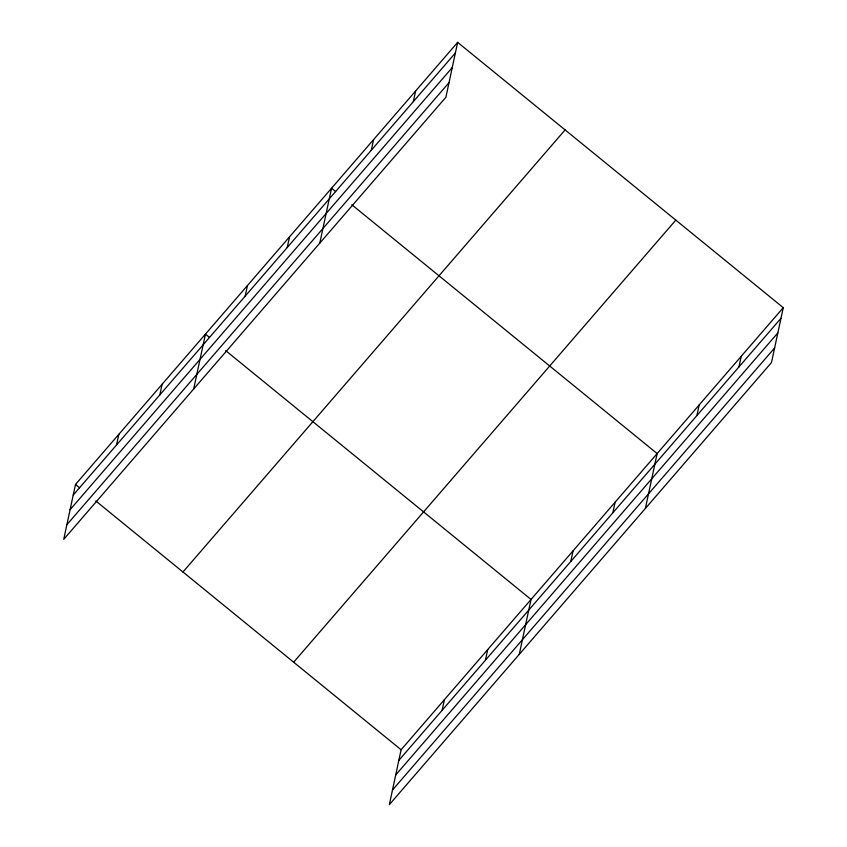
<?xml version="1.0" encoding="UTF-8"?>
<svg xmlns="http://www.w3.org/2000/svg" width="847" height="847" viewBox="0 0 847 847"><rect width="100%" height="100%" fill="white"/><g stroke="black" fill="none" stroke-linecap="round" stroke-linejoin="round"><path stroke-width="1.27" d="M457.655 42.35L75.51 484.442L63.737 539.327L445.893 97.236L457.655 42.35L783.263 307.673L771.49 362.558L389.345 804.65L401.107 749.764L783.263 307.673M116.537 444.961L118.824 434.342M159.85 394.861L162.126 384.231M193.677 389.017L205.44 334.131L209.495 337.434M245.196 296.132L247.472 285.503M287.239 247.493L289.515 236.874M319.785 243.131L331.548 188.235L335.603 191.549M371.304 150.237L373.591 139.607M413.347 101.608L415.623 90.978M442.134 710.284L444.421 699.654M485.447 660.184L487.724 649.554M519.275 654.339L531.037 599.454L225.715 350.647M570.793 561.445L573.08 550.825M612.836 512.816L615.113 502.197M645.382 508.454L657.145 453.558L351.823 204.762M696.912 415.559L699.188 404.93M738.944 366.931L741.22 356.301M73.234 495.072L455.379 52.98M70.1 509.672L452.245 67.58M66.871 524.727L449.026 82.635M182.952 572L565.108 129.909M293.655 662.206L675.811 220.114M398.831 760.394L780.976 318.303M395.697 774.994L777.853 332.903M392.468 790.039L774.624 347.958M75.51 484.442L79.565 487.745M95.785 500.958L401.107 749.764"/></g></svg>
